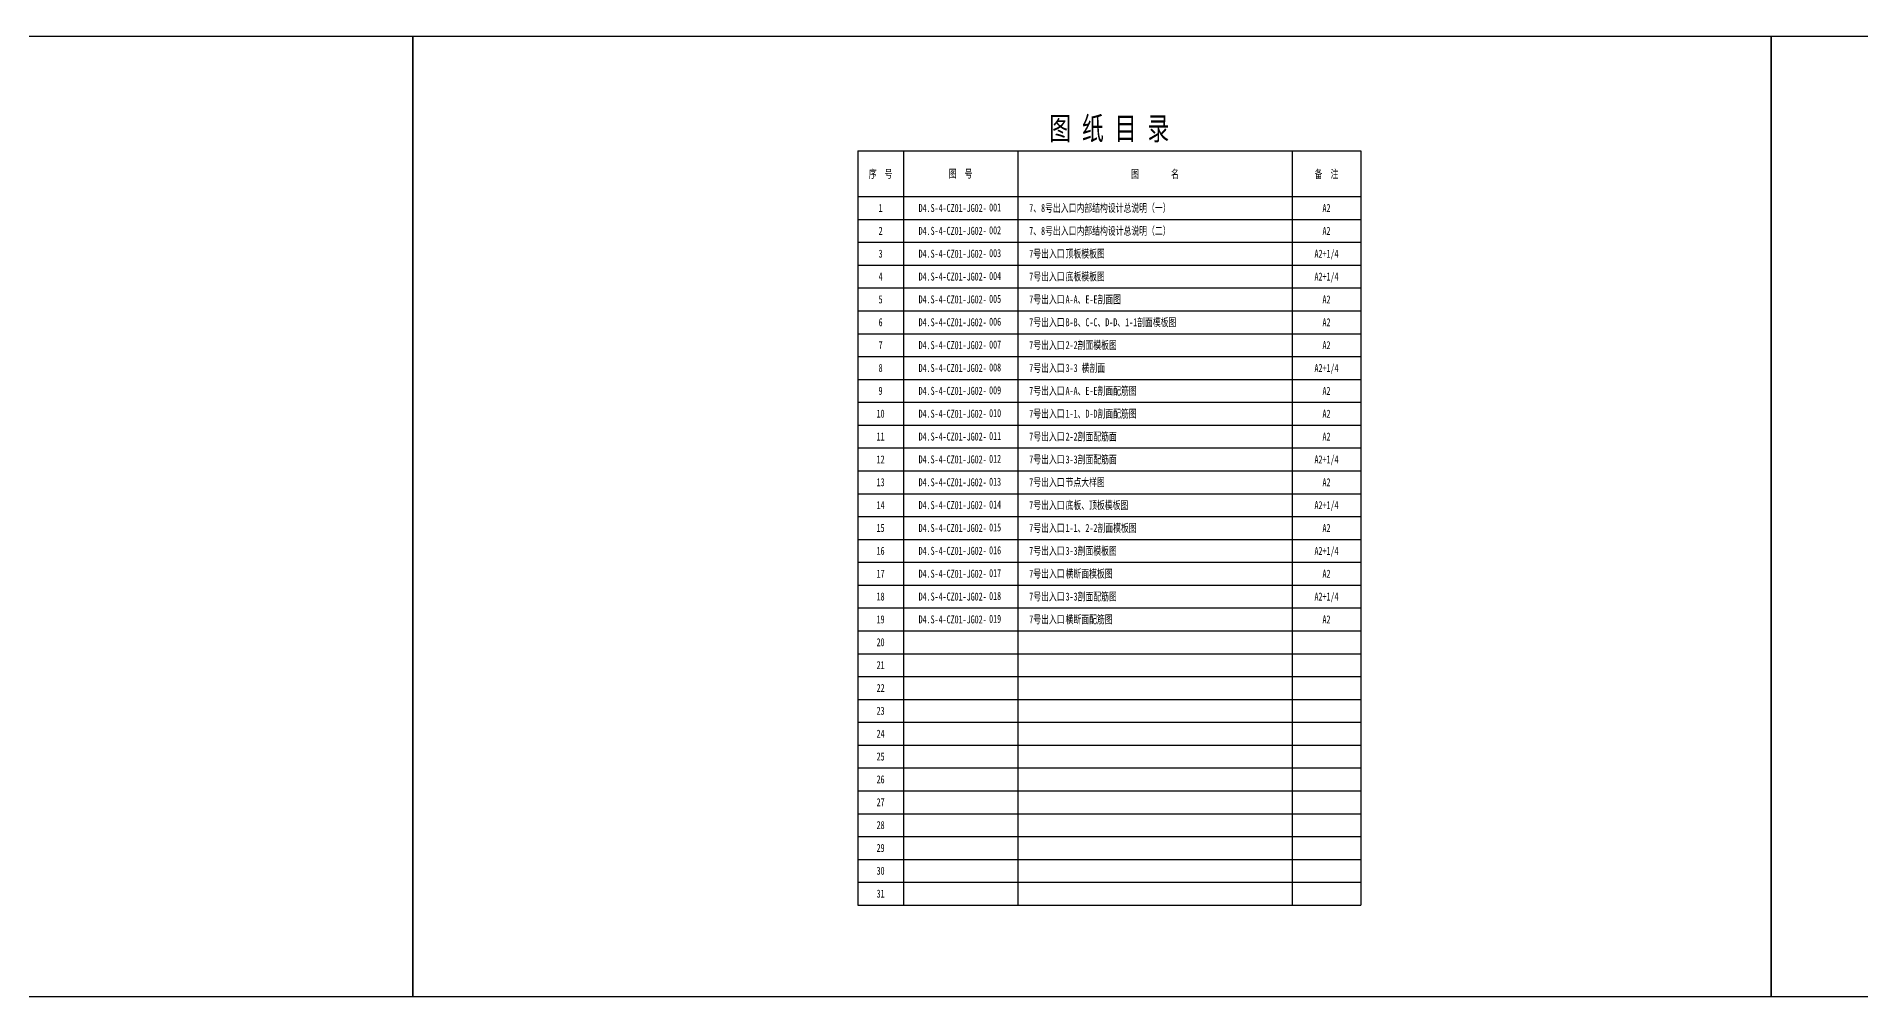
# Model space of a CAD drawing. Header units: millimetres. Extents: x -897614 to 191467, y -439928 to 101803.
# Drawn here: x -243058 to -163291, y 59799 to 101803 of the extents above; entities that cross this region are included whole.
import ezdxf
from ezdxf.enums import TextEntityAlignment as Align

# ---------------------------------------------------------------- set-up
doc = ezdxf.new("R2010")
doc.units = ezdxf.units.MM
doc.header["$LTSCALE"] = 1000
doc.layers.add('DY', color=1, linetype='Continuous', plot=False)
doc.styles.add('宋体', font='', dxfattribs={"width": 0.8})
doc.styles.get('宋体').set_extended_font_data('SimSun')

msp = doc.modelspace()

# ---------------------------------------------------------------- linework, layer by layer
at = {"ltscale": 100}
for p, q in [((-207143.83845, 96798.86498), (-185143.83845, 96798.86498)), ((-207143.83845, 96798.86498), (-207143.83845, 63798.86498)), ((-205143.83845, 96798.86498), (-205143.83845, 63798.86498)), ((-200143.83845, 96798.86498), (-200143.83845, 63798.86498)), ((-188143.83845, 96798.86498), (-188143.83845, 63798.86498)), ((-185143.83845, 96798.86498), (-185143.83845, 63798.86498)), ((-207143.83845, 94798.86498), (-185143.83845, 94798.86498)), ((-207143.83845, 93798.86498), (-185143.83845, 93798.86498)), ((-207143.83845, 92798.86498), (-185143.83845, 92798.86498)), ((-207143.83845, 91798.86498), (-185143.83845, 91798.86498)), ((-207143.83845, 90798.86498), (-185143.83845, 90798.86498)), ((-207143.83845, 89798.86498), (-185143.83845, 89798.86498)), ((-207143.83845, 88798.86498), (-185143.83845, 88798.86498)), ((-207143.83845, 87798.86498), (-185143.83845, 87798.86498)), ((-207143.83845, 86798.86498), (-185143.83845, 86798.86498)), ((-207143.83845, 85798.86498), (-185143.83845, 85798.86498)), ((-207143.83845, 84798.86498), (-185143.83845, 84798.86498)), ((-207143.83845, 83798.86498), (-185143.83845, 83798.86498)), ((-207143.83845, 82798.86498), (-185143.83845, 82798.86498)), ((-207143.83845, 81798.86498), (-185143.83845, 81798.86498)), ((-207143.83845, 80798.86498), (-185143.83845, 80798.86498)), ((-207143.83845, 79798.86498), (-185143.83845, 79798.86498)), ((-207143.83845, 78798.86498), (-185143.83845, 78798.86498)), ((-207143.83845, 77798.86498), (-185143.83845, 77798.86498)), ((-207143.83845, 76798.86498), (-185143.83845, 76798.86498)), ((-207143.83845, 75798.86498), (-185143.83845, 75798.86498)), ((-207143.83845, 74798.86498), (-185143.83845, 74798.86498)), ((-207143.83845, 73798.86498), (-185143.83845, 73798.86498)), ((-207143.83845, 72798.86498), (-185143.83845, 72798.86498)), ((-207143.83845, 71798.86498), (-185143.83845, 71798.86498)), ((-207143.83845, 70798.86498), (-185143.83845, 70798.86498)), ((-207143.83845, 69798.86498), (-185143.83845, 69798.86498)), ((-207143.83845, 68798.86498), (-185143.83845, 68798.86498)), ((-207143.83845, 67798.86498), (-185143.83845, 67798.86498)), ((-207143.83845, 66798.86498), (-185143.83845, 66798.86498)), ((-207143.83845, 65798.86498), (-185143.83845, 65798.86498)), ((-207143.83845, 64798.86498), (-185143.83845, 64798.86498)), ((-207143.83845, 63798.86498), (-185143.83845, 63798.86498))]:
    msp.add_line(p, q, dxfattribs=at)
at = {"layer": 'DY'}
for points in [[(-285993.83772, 59798.86457), (-226593.83772, 59798.86457), (-226593.83772, 101798.86457), (-285993.83772, 101798.86457)], [(-226593.83845, 59798.86498), (-167193.83845, 59798.86498), (-167193.83845, 101798.86498), (-226593.83845, 101798.86498)], [(-167193.83845, 59798.86498), (-107793.83845, 59798.86498), (-107793.83845, 101803.15069), (-167193.83845, 101803.15069)]]:
    msp.add_lwpolyline(points, close=True, dxfattribs=at)

# ---------------------------------------------------------------- texts
at = {"linetype": 'Continuous', "style": '宋体', "width": 0.7}
for s, height, p in [('图 纸 目 录', 1000, (-196143.83845, 97798.86498)), ('序  号', 350, (-206143.83845, 95798.86498)), ('图  号', 350, (-202643.83845, 95798.86498)), ('图        名', 350, (-194143.83845, 95798.86498)), ('备  注', 350, (-186643.83845, 95798.86498)), ('1', 350, (-206143.83845, 94298.86498)), ('D4.S-4-CZ01-JG02-    ', 350, (-202643.83845, 94298.86498)), ('2', 350, (-206143.83845, 93298.86498)), ('D4.S-4-CZ01-JG02-    ', 350, (-202643.83845, 93298.86498)), ('3', 350, (-206143.83845, 92298.86498)), ('D4.S-4-CZ01-JG02-    ', 350, (-202643.83845, 92298.86498)), ('4', 350, (-206143.83845, 91298.86498)), ('D4.S-4-CZ01-JG02-    ', 350, (-202643.83845, 91298.86498)), ('5', 350, (-206143.83845, 90298.86498)), ('D4.S-4-CZ01-JG02-    ', 350, (-202643.83845, 90298.86498)), ('6', 350, (-206143.83845, 89298.86498)), ('D4.S-4-CZ01-JG02-    ', 350, (-202643.83845, 89298.86498)), ('7', 350, (-206143.83845, 88298.86498)), ('D4.S-4-CZ01-JG02-    ', 350, (-202643.83845, 88298.86498)), ('8', 350, (-206143.83845, 87298.86498)), ('D4.S-4-CZ01-JG02-    ', 350, (-202643.83845, 87298.86498)), ('9', 350, (-206143.83845, 86298.86498)), ('D4.S-4-CZ01-JG02-    ', 350, (-202643.83845, 86298.86498)), ('10', 350, (-206143.83845, 85298.86498)), ('D4.S-4-CZ01-JG02-    ', 350, (-202643.83845, 85298.86498)), ('11', 350, (-206143.83845, 84298.86498)), ('D4.S-4-CZ01-JG02-    ', 350, (-202643.83845, 84298.86498)), ('12', 350, (-206143.83845, 83298.86498)), ('D4.S-4-CZ01-JG02-    ', 350, (-202643.83845, 83298.86498)), ('13', 350, (-206143.83845, 82298.86498)), ('D4.S-4-CZ01-JG02-    ', 350, (-202643.83845, 82298.86498)), ('14', 350, (-206143.83845, 81298.86498)), ('D4.S-4-CZ01-JG02-    ', 350, (-202643.83845, 81298.86498)), ('15', 350, (-206143.83845, 80298.86498)), ('D4.S-4-CZ01-JG02-    ', 350, (-202643.83845, 80298.86498)), ('16', 350, (-206143.83845, 79298.86498)), ('D4.S-4-CZ01-JG02-    ', 350, (-202643.83845, 79298.86498)), ('17', 350, (-206143.83845, 78298.86498)), ('D4.S-4-CZ01-JG02-    ', 350, (-202643.83845, 78298.86498)), ('18', 350, (-206143.83845, 77298.86498)), ('D4.S-4-CZ01-JG02-    ', 350, (-202643.83845, 77298.86498)), ('19', 350, (-206143.83845, 76298.86498)), ('D4.S-4-CZ01-JG02-    ', 350, (-202643.83845, 76298.86498)), ('20', 350, (-206143.83845, 75298.86498)), ('21', 350, (-206143.83845, 74298.86498)), ('22', 350, (-206143.83845, 73298.86498)), ('23', 350, (-206143.83845, 72298.86498)), ('24', 350, (-206143.83845, 71298.86498)), ('25', 350, (-206143.83845, 70298.86498)), ('26', 350, (-206143.83845, 69298.86498)), ('27', 350, (-206143.83845, 68298.86498)), ('28', 350, (-206143.83845, 67298.86498)), ('29', 350, (-206143.83845, 66298.86498)), ('30', 350, (-206143.83845, 65298.86498)), ('31', 350, (-206143.83845, 64298.86498))]:
    msp.add_text(s, height=height, dxfattribs=at).set_placement(p, align=Align.MIDDLE)
for s, p in [('001 ', (-201398.9488, 94149.46357)), ('002 ', (-201398.9488, 93149.46357)), ('003 ', (-201398.9488, 92149.46357)), ('004 ', (-201398.9488, 91149.46357)), ('005 ', (-201398.9488, 90149.46357)), ('006 ', (-201398.9488, 89149.46357)), ('007 ', (-201398.9488, 88149.46357)), ('008 ', (-201398.9488, 87149.46357)), ('009 ', (-201398.9488, 86149.46357)), ('010 ', (-201398.9488, 85149.46357)), ('011 ', (-201398.9488, 84149.46357)), ('012 ', (-201398.9488, 83149.46357)), ('013 ', (-201398.9488, 82149.46357)), ('014 ', (-201398.9488, 81149.46357)), ('015 ', (-201398.9488, 80149.46357)), ('016 ', (-201398.9488, 79149.46357)), ('017 ', (-201398.9488, 78149.46357)), ('018 ', (-201398.9488, 77149.46357)), ('019 ', (-201398.9488, 76149.46357))]:
    msp.add_text(s, height=350, dxfattribs=at).set_placement(p)
for s, p in [('7、8号出入口内部结构设计总说明（一）', (-199643.83845, 94298.86498)), ('7、8号出入口内部结构设计总说明（二）', (-199643.83845, 93298.86498)), ('7号出入口', (-199643.83845, 92298.86498)), ('顶板模板图', (-198054.64638, 92298.86498)), ('7号出入口', (-199643.83845, 91298.86498)), ('底板模板图', (-198054.64638, 91298.86498)), ('7号出入口', (-199643.83845, 90298.86498)), ('A-A、E-E剖面图', (-198054.64638, 90298.86498)), ('7号出入口', (-199643.83845, 89298.86498)), ('B-B、C-C、D-D、1-1剖面模板图', (-198054.64638, 89298.86498)), ('7号出入口', (-199643.83845, 88298.86498)), ('2-2剖面模板图', (-198054.64638, 88298.86498)), ('7号出入口', (-199643.83845, 87298.86498)), ('3-3 横剖面', (-198054.64638, 87298.86498)), ('7号出入口', (-199643.83845, 86298.86498)), ('A-A、E-E剖面配筋图', (-198054.64638, 86298.86498)), ('7号出入口', (-199643.83845, 85298.86498)), ('1-1、D-D剖面配筋图', (-198054.64638, 85298.86498)), ('7号出入口', (-199643.83845, 84298.86498)), ('2-2剖面配筋面', (-198054.64638, 84298.86498)), ('7号出入口', (-199643.83845, 83298.86498)), ('3-3剖面配筋面', (-198054.64638, 83298.86498)), ('7号出入口', (-199643.83845, 82298.86498)), ('节点大样图', (-198054.64638, 82298.86498)), ('7号出入口', (-199643.83845, 81298.86498)), ('底板、顶板模板图', (-198054.64638, 81298.86498)), ('7号出入口', (-199643.83845, 80298.86498)), ('1-1、2-2剖面模板图', (-198054.64638, 80298.86498)), ('7号出入口', (-199643.83845, 79298.86498)), ('3-3剖面模板图', (-198054.64638, 79298.86498)), ('7号出入口', (-199643.83845, 78298.86498)), ('横断面模板图', (-198054.64638, 78298.86498)), ('7号出入口', (-199643.83845, 77298.86498)), ('3-3剖面配筋图', (-198054.64638, 77298.86498)), ('7号出入口', (-199643.83845, 76298.86498)), ('横断面配筋图', (-198054.64638, 76298.86498))]:
    msp.add_text(s, height=350, dxfattribs=at).set_placement(p, align=Align.MIDDLE_LEFT)
for s, p in [('A2', (-186643.83845, 94298.86498)), ('A2', (-186643.83845, 93298.86498)), ('A2+1/4', (-186643.83845, 92298.86498)), ('A2+1/4', (-186643.83845, 91298.86498)), ('A2', (-186643.83845, 90298.86498)), ('A2', (-186643.83845, 89298.86498)), ('A2', (-186643.83845, 88298.86498)), ('A2+1/4', (-186643.83845, 87298.86498)), ('A2', (-186643.83845, 86298.86498)), ('A2', (-186643.83845, 85298.86498)), ('A2', (-186643.83845, 84298.86498)), ('A2+1/4', (-186643.83845, 83298.86498)), ('A2', (-186643.83845, 82298.86498)), ('A2+1/4', (-186643.83845, 81298.86498)), ('A2', (-186643.83845, 80298.86498)), ('A2+1/4', (-186643.83845, 79298.86498)), ('A2', (-186643.83845, 78298.86498)), ('A2+1/4', (-186643.83845, 77298.86498)), ('A2', (-186643.83845, 76298.86498))]:
    msp.add_text(s, height=350, dxfattribs=at).set_placement(p, align=Align.MIDDLE_CENTER)

doc.saveas('drawing.dxf')
